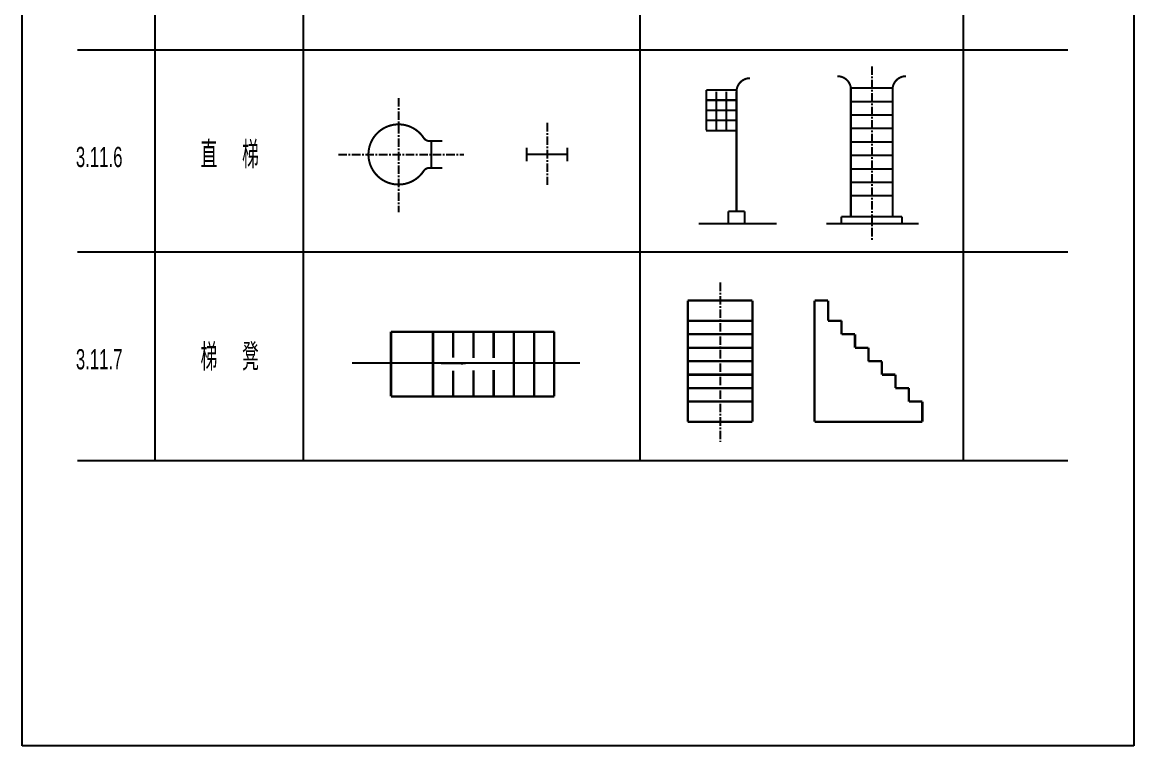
# Model space of a CAD drawing. Header units: inches. Extents: x -18 to 2014, y 4 to 801.
# Drawn here: x 1474.6 to 1639.6, y 5.9 to 113.3 of the extents above; entities that cross this region are included whole.
import ezdxf

# ---------------------------------------------------------------- set-up
doc = ezdxf.new("R2010")
doc.units = ezdxf.units.IN
doc.header["$MEASUREMENT"] = 0
doc.linetypes.add('CENTER', pattern=[2, 1.25, -0.25, 0.25, -0.25])
doc.styles.get("Standard").update_dxf_attribs({"font": 'pdatxt.shx', "bigfont": 'hztxt.shx'})

# ---------------------------------------------------------------- blocks, each defined once
blk = doc.blocks.new('FH11')
blk.add_line((-1.03, -0.01), (9, -0.01))
blk.add_lwpolyline([(0.01, 0.01, 1, 0.2, 0), (8.01, 0.01, 0.2, 0.2, 0)], format="xyseb")

msp = doc.modelspace()

# ---------------------------------------------------------------- linework, layer by layer
at = {"color": 3}
for p, q in [((1474.61, 5.89), (1474.61, 252.89)), ((1639.61, 252.89), (1639.61, 5.89)), ((1494.3, 226.73), (1494.3, 48.23)), ((1516.3, 226.73), (1516.3, 48.23)), ((1566.3, 226.73), (1566.3, 48.23)), ((1614.3, 226.73), (1614.3, 48.23)), ((1482.8, 109.23), (1629.8, 109.23)), ((1576.14, 97.25), (1580.66, 97.25)), ((1575.04, 83.45), (1586.58, 83.45)), ((1594.02, 83.45), (1607.65, 83.45)), ((1482.8, 79.23), (1629.8, 79.23)), ((1557.4, 62.68), (1523.59, 62.68)), ((1482.8, 48.23), (1629.8, 48.23)), ((1639.61, 5.89), (1474.61, 5.89))]:
    msp.add_line(p, q, dxfattribs=at)
at = {"color": 3, "linetype": 'CENTER'}
for p, q in [((1600.71, 106.77), (1600.71, 80.86)), ((1530.46, 102.06), (1530.46, 85.14)), ((1552.51, 98.36), (1552.51, 89.19)), ((1521.56, 93.69), (1540.16, 93.69)), ((1578.21, 74.66), (1578.21, 51.03))]:
    msp.add_line(p, q, dxfattribs=at)
at = {"color": 3, "const_width": 0.3}
for points in [[(1582.64, 105.01, 0.414214), (1580.64, 103.01, 0.414214)], [(1595.63, 105.31, -0.414214), (1597.63, 103.31, -0.414214)], [(1605.8, 105.31, 0.414214), (1603.8, 103.31, 0.414214)], [(1534.21, 96.14, 3.349542), (1534.21, 91.24, 3.349542)], [(1534.21, 96.14, 0.252826), (1535.04, 95.69, 0.252826)], [(1535.04, 91.69, 0.252826), (1534.21, 91.24, 0.252826)]]:
    msp.add_lwpolyline(points, format="xyb", dxfattribs=at)
at = {"color": 3}
for points, const_width in [([(1576.14, 103.25), (1580.66, 103.25)], 0.3), ([(1576.14, 103.25), (1576.14, 97.25)], 0.3), ([(1577.64, 103.01), (1577.64, 97.25)], 0.3), ([(1579.14, 103.01), (1579.14, 97.25)], 0.3), ([(1580.64, 103.01), (1580.64, 85.25)], 0.3), ([(1597.61, 103.55), (1597.61, 84.45)], 0.3), ([(1597.61, 103.55), (1603.81, 103.55)], 0.3), ([(1603.81, 103.55), (1603.81, 84.45)], 0.3), ([(1576.14, 101.75), (1580.66, 101.75)], 0.3), ([(1597.61, 101.55), (1603.81, 101.55)], 0.3), ([(1576.14, 100.25), (1580.66, 100.25)], 0.3), ([(1597.61, 99.55), (1603.81, 99.55)], 0.3), ([(1576.14, 98.75), (1580.66, 98.75)], 0.3), ([(1597.61, 97.55), (1603.81, 97.55)], 0.3), ([(1535.04, 95.69), (1536.99, 95.69)], 0.3), ([(1535.35, 95.69), (1535.35, 91.69)], 0.3), ([(1597.61, 95.55), (1603.81, 95.55)], 0.3), ([(1549.51, 94.69), (1549.51, 92.69)], 0.3), ([(1555.51, 94.69), (1555.51, 92.69)], 0.3), ([(1549.51, 93.69), (1555.51, 93.69)], 0.3), ([(1597.61, 93.55), (1603.81, 93.55)], 0.3), ([(1535.04, 91.69), (1536.99, 91.69)], 0.3), ([(1597.61, 91.55), (1603.81, 91.55)], 0.3), ([(1597.61, 89.55), (1603.81, 89.55)], 0.3), ([(1597.61, 87.55), (1603.81, 87.55)], 0.3), ([(1579.44, 85.25), (1579.44, 83.45)], 0.3), ([(1579.44, 85.25), (1581.84, 85.25)], 0.3), ([(1581.84, 85.25), (1581.84, 83.45)], 0.3), ([(1596.21, 84.45), (1596.21, 83.45)], 0.3), ([(1596.21, 84.45), (1605.21, 84.45)], 0.3), ([(1605.21, 84.45), (1605.21, 83.45)], 0.3), ([(1583.01, 71.99), (1573.41, 71.99)], 0.36), ([(1573.41, 71.99), (1573.41, 53.99)], 0.36), ([(1583.01, 71.99), (1583.01, 53.99)], 0.36), ([(1594.23, 71.99), (1592.23, 71.99)], 0.36), ([(1592.23, 71.99), (1592.23, 53.99)], 0.36), ([(1594.23, 71.99), (1594.23, 68.99)], 0.36), ([(1583.01, 68.99), (1573.41, 68.99)], 0.36), ([(1596.23, 68.99), (1594.23, 68.99)], 0.36), ([(1596.23, 68.99), (1596.23, 66.99)], 0.36), ([(1529.35, 67.36), (1529.35, 57.76)], 0.36), ([(1529.35, 67.36), (1553.59, 67.36)], 0.36), ([(1535.59, 67.36), (1535.59, 57.76)], 0.36), ([(1538.59, 67.36), (1538.59, 63.51)], 0.36), ([(1541.59, 67.36), (1541.59, 63.48)], 0.36), ([(1544.59, 67.36), (1544.59, 63.48)], 0.36), ([(1547.59, 67.36), (1547.59, 57.76)], 0.36), ([(1550.59, 67.36), (1550.59, 57.76)], 0.36), ([(1553.59, 67.36), (1553.59, 57.76)], 0.36), ([(1583.01, 66.99), (1573.41, 66.99)], 0.36), ([(1598.23, 66.99), (1596.23, 66.99)], 0.36), ([(1598.23, 66.99), (1598.23, 64.99)], 0.36), ([(1583.01, 64.99), (1573.41, 64.99)], 0.36), ([(1600.23, 64.99), (1598.23, 64.99)], 0.36), ([(1600.23, 64.99), (1600.23, 62.99)], 0.36), ([(1583.01, 62.99), (1573.41, 62.99)], 0.36), ([(1602.23, 62.99), (1600.23, 62.99)], 0.36), ([(1602.23, 62.99), (1602.23, 60.99)], 0.36), ([(1538.59, 61.59), (1538.59, 57.76)], 0.36), ([(1541.59, 61.65), (1541.59, 57.76)], 0.36), ([(1544.59, 61.7), (1544.59, 57.76)], 0.36), ([(1583.01, 60.99), (1573.41, 60.99)], 0.36), ([(1604.23, 60.99), (1602.23, 60.99)], 0.36), ([(1604.23, 60.99), (1604.23, 58.99)], 0.36), ([(1529.35, 57.76), (1553.59, 57.76)], 0.36), ([(1583.01, 58.99), (1573.41, 58.99)], 0.36), ([(1606.23, 58.99), (1604.23, 58.99)], 0.36), ([(1606.23, 58.99), (1606.23, 56.99)], 0.36), ([(1583.01, 56.99), (1573.41, 56.99)], 0.36), ([(1608.23, 56.99), (1606.23, 56.99)], 0.36), ([(1608.23, 56.99), (1608.23, 53.99)], 0.36), ([(1583.01, 53.99), (1573.41, 53.99)], 0.36), ([(1608.23, 53.99), (1592.23, 53.99)], 0.36)]:
    msp.add_lwpolyline(points, dxfattribs=dict(at, const_width=const_width))

# ---------------------------------------------------------------- block references
at = {"color": 3, "xscale": 0.3600000000001273, "yscale": 0.3600000000001273, "zscale": 0.36, "rotation": 180}
msp.add_blockref('FH11', (1540.06, 62.67), dxfattribs=at)

# ---------------------------------------------------------------- texts
at = {"color": 3, "width": 0.62}
for s, height, p in [('直    梯', 4, (1501.08, 91.63)), ('3.11.6', 3, (1482.58, 91.82)), ('梯    凳', 4, (1501.08, 61.59)), ('3.11.7', 3, (1482.58, 61.78))]:
    msp.add_text(s, height=height, dxfattribs=at).set_placement(p)

doc.saveas('drawing.dxf')
